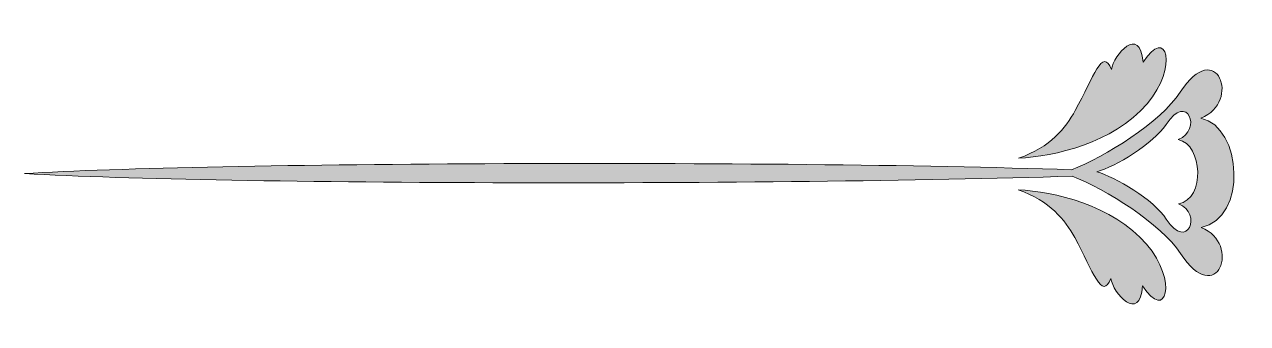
# Model space of a CAD drawing. Header units: inches. Extents: x -331 to 940, y 265 to 576.
import ezdxf

# ---------------------------------------------------------------- set-up
doc = ezdxf.new("R2010")
doc.units = ezdxf.units.IN
doc.header["$MEASUREMENT"] = 0
doc.layers.add('图层 1', color=7, linetype='Continuous')

# ---------------------------------------------------------------- blocks, each defined once
blk = doc.blocks.new('block 2')
at = {"layer": '图层 1', "true_color": 0xffffff}
h = blk.add_hatch(color=7, dxfattribs=at)
h.dxf.hatch_style = 2
edge = h.paths.add_edge_path()
edge.add_spline(control_points=[(836.1, 493.4), (868.8, 531.3), (856.5, 575.2), (831.9, 536.7), (828.8, 575.7), (801, 544), (799, 528.9), (789.6, 552.3), (780.7, 521.9), (761.3, 486.4), (751.2, 467.9), (735.8, 448.8), (702.4, 436.8), (739.9, 439.2), (800.1, 451.9), (836.1, 493.4)], knot_values=[0, 0, 0, 0, 1, 1, 1, 2, 2, 2, 3, 3, 3, 4, 4, 4, 5, 5, 5, 5], degree=3, periodic=1)
h = blk.add_hatch(color=7, dxfattribs=at)
h.dxf.hatch_style = 2
edge = h.paths.add_edge_path()
edge.add_spline(control_points=[(892.3, 365), (940.5, 374.2), (935.1, 469.5), (892, 478.5), (934.6, 495.4), (908.5, 563.7), (870.4, 505.3), (850.3, 474.5), (791.9, 437.8), (757.3, 424.9), (444.6, 435.4), (-141.4, 432.7), (-331.4, 420.9), (-119.2, 409.1), (443.8, 408.4), (758.1, 418.2), (792.8, 405), (850.9, 368.6), (870.7, 338.1), (908.8, 279.8), (934.9, 348.1), (892.3, 365)], knot_values=[0, 0, 0, 0, 1, 1, 1, 2, 2, 2, 3, 3, 3, 4, 4, 4, 5, 5, 5, 6, 6, 6, 7, 7, 7, 7], degree=3, periodic=1)
edge = h.paths.add_edge_path()
edge.add_spline(control_points=[(856, 373.7), (843.1, 393.6), (802.6, 417.7), (783.7, 422.8), (802.6, 427.9), (842.8, 452.1), (855.8, 471.9), (878.2, 506.2), (893.5, 466.1), (868.5, 456.2), (893.8, 450.9), (897, 394.9), (868.7, 389.5), (893.7, 379.6), (878.4, 339.5), (856, 373.7)], knot_values=[0, 0, 0, 0, 1, 1, 1, 2, 2, 2, 3, 3, 3, 4, 4, 4, 5, 5, 5, 5], degree=3, periodic=1)
h = blk.add_hatch(color=7, dxfattribs=at)
h.dxf.hatch_style = 2
edge = h.paths.add_edge_path()
edge.add_spline(control_points=[(701.9, 404.2), (735.2, 392.2), (750.6, 373.1), (760.8, 354.6), (780.1, 319.1), (789.1, 288.7), (798.4, 312.1), (800.4, 297), (828.3, 265.3), (831.4, 304.3), (856, 265.8), (868.3, 309.7), (835.5, 347.6), (799.5, 389.1), (739.4, 401.8), (701.9, 404.2)], knot_values=[0, 0, 0, 0, 1, 1, 1, 2, 2, 2, 3, 3, 3, 4, 4, 4, 5, 5, 5, 5], degree=3, periodic=1)
at = {"layer": '图层 1', "lineweight": 0}
for points, knots in [([(836.1, 493.4), (868.8, 531.3), (856.5, 575.2), (831.9, 536.7), (828.8, 575.7), (801, 544), (799, 528.9), (789.6, 552.3), (780.7, 521.9), (761.3, 486.4), (751.2, 467.9), (735.8, 448.8), (702.4, 436.8), (739.9, 439.2), (800.1, 451.9), (836.1, 493.4)], [0, 0, 0, 0, 1, 1, 1, 2, 2, 2, 3, 3, 3, 4, 4, 4, 5, 5, 5, 5]), ([(892.3, 365), (940.5, 374.2), (935.1, 469.5), (892, 478.5), (934.6, 495.4), (908.5, 563.7), (870.4, 505.3), (850.3, 474.5), (791.9, 437.8), (757.3, 424.9), (444.6, 435.4), (-141.4, 432.7), (-331.4, 420.9), (-119.2, 409.1), (443.8, 408.4), (758.1, 418.2), (792.8, 405), (850.9, 368.6), (870.7, 338.1), (908.8, 279.8), (934.9, 348.1), (892.3, 365)], [0, 0, 0, 0, 1, 1, 1, 2, 2, 2, 3, 3, 3, 4, 4, 4, 5, 5, 5, 6, 6, 6, 7, 7, 7, 7]), ([(856, 373.7), (843.1, 393.6), (802.6, 417.7), (783.7, 422.8), (802.6, 427.9), (842.8, 452.1), (855.8, 471.9), (878.2, 506.2), (893.5, 466.1), (868.5, 456.2), (893.8, 450.9), (897, 394.9), (868.7, 389.5), (893.7, 379.6), (878.4, 339.5), (856, 373.7)], [0, 0, 0, 0, 1, 1, 1, 2, 2, 2, 3, 3, 3, 4, 4, 4, 5, 5, 5, 5]), ([(701.9, 404.2), (735.2, 392.2), (750.6, 373.1), (760.8, 354.6), (780.1, 319.1), (789.1, 288.7), (798.4, 312.1), (800.4, 297), (828.3, 265.3), (831.4, 304.3), (856, 265.8), (868.3, 309.7), (835.5, 347.6), (799.5, 389.1), (739.4, 401.8), (701.9, 404.2)], [0, 0, 0, 0, 1, 1, 1, 2, 2, 2, 3, 3, 3, 4, 4, 4, 5, 5, 5, 5])]:
    blk.add_open_spline(points, degree=3, knots=knots, dxfattribs=at)

msp = doc.modelspace()

# ---------------------------------------------------------------- block references
at = {"layer": '图层 1'}
msp.add_blockref('block 2', (0, 0), dxfattribs=at)

doc.saveas('drawing.dxf')
